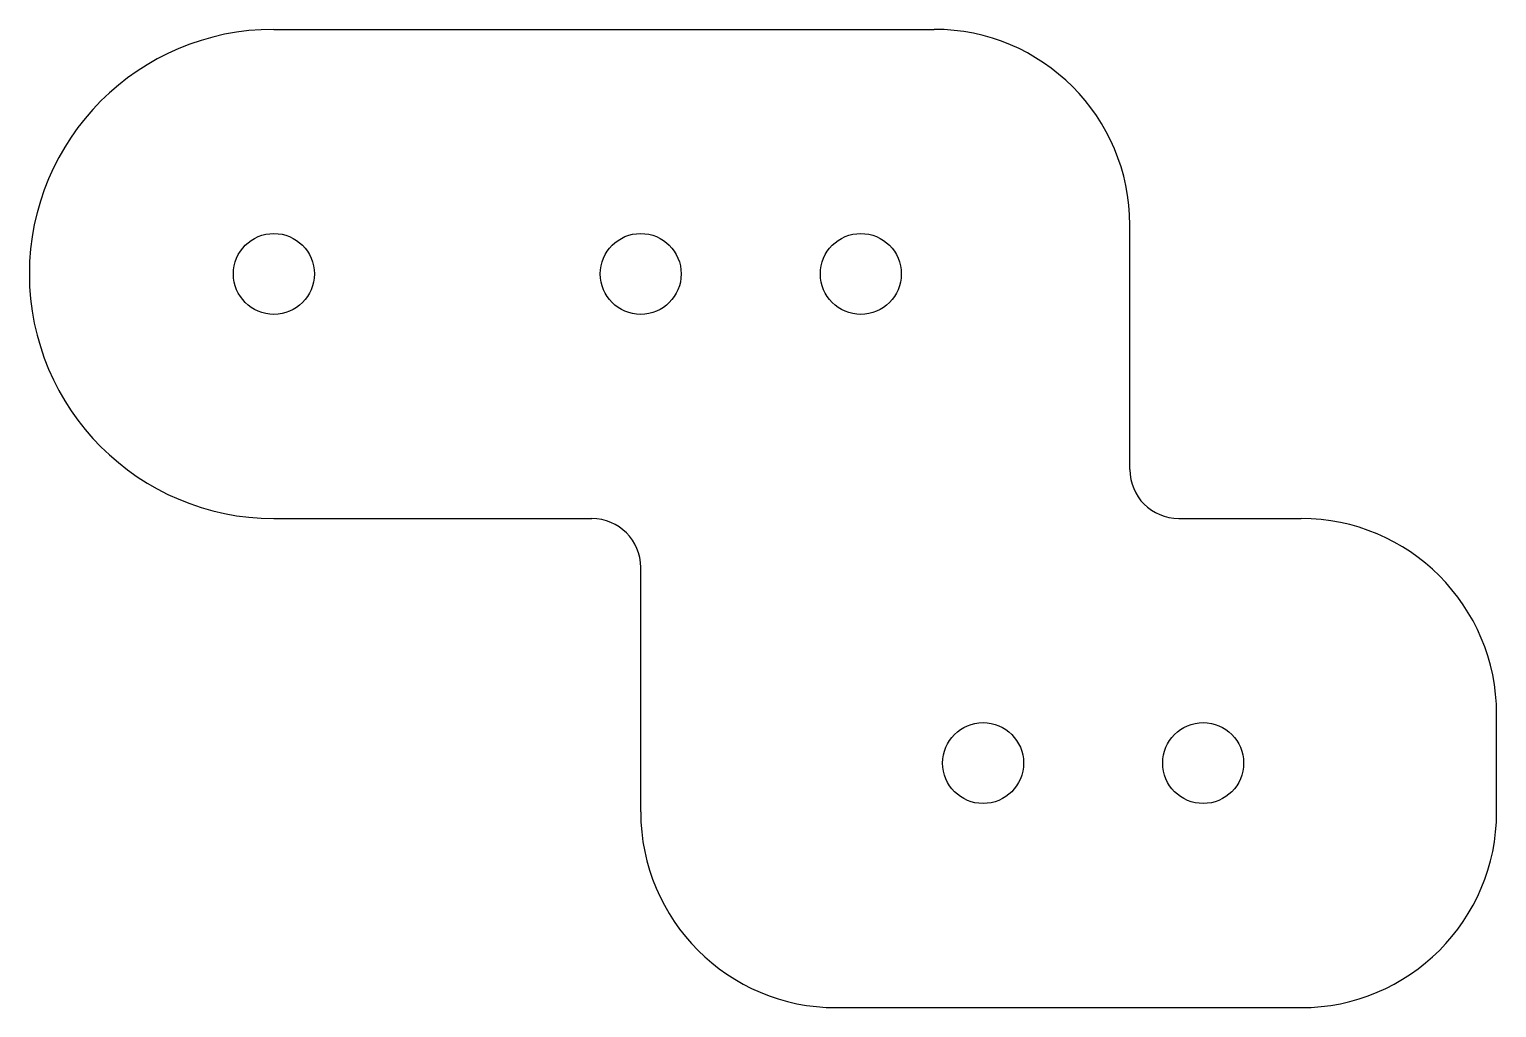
# Model space of a CAD drawing. Header units: inches. Extents: x -0.5 to 2.5, y -1.5 to 0.5.
import ezdxf

# ---------------------------------------------------------------- set-up
doc = ezdxf.new("R2010")
doc.units = ezdxf.units.IN
doc.header["$MEASUREMENT"] = 0

msp = doc.modelspace()

# ---------------------------------------------------------------- linework, layer by layer
at = {"color": 7, "linetype": 'Continuous', "lineweight": 25}
for p, q in [((0, 0.5), (1.35, 0.5)), ((1.75, -0.4), (1.75, 0.1)), ((0, -0.5), (0.65, -0.5)), ((1.85, -0.5), (2.1, -0.5)), ((0.75, -1.1), (0.75, -0.6)), ((2.5, -1.1), (2.5, -0.9)), ((1.15, -1.5), (2.1, -1.5))]:
    msp.add_line(p, q, dxfattribs=at)
for centre in [(0, 0), (0.75, 0), (1.2, 0), (1.45, -1), (1.9, -1)]:
    msp.add_circle(centre, 0.0827, dxfattribs=at)
for centre, radius, start, end in [((0, 0), 0.5, 90, 270), ((1.35, 0.1), 0.4, 0, 90), ((1.85, -0.4), 0.1, 180, 270), ((0.65, -0.6), 0.1, 0, 90), ((2.1, -0.9), 0.4, 0, 90), ((1.15, -1.1), 0.4, 180, 270), ((2.1, -1.1), 0.4, 270, 0)]:
    msp.add_arc(centre, radius, start, end, dxfattribs=at)

doc.saveas('drawing.dxf')
